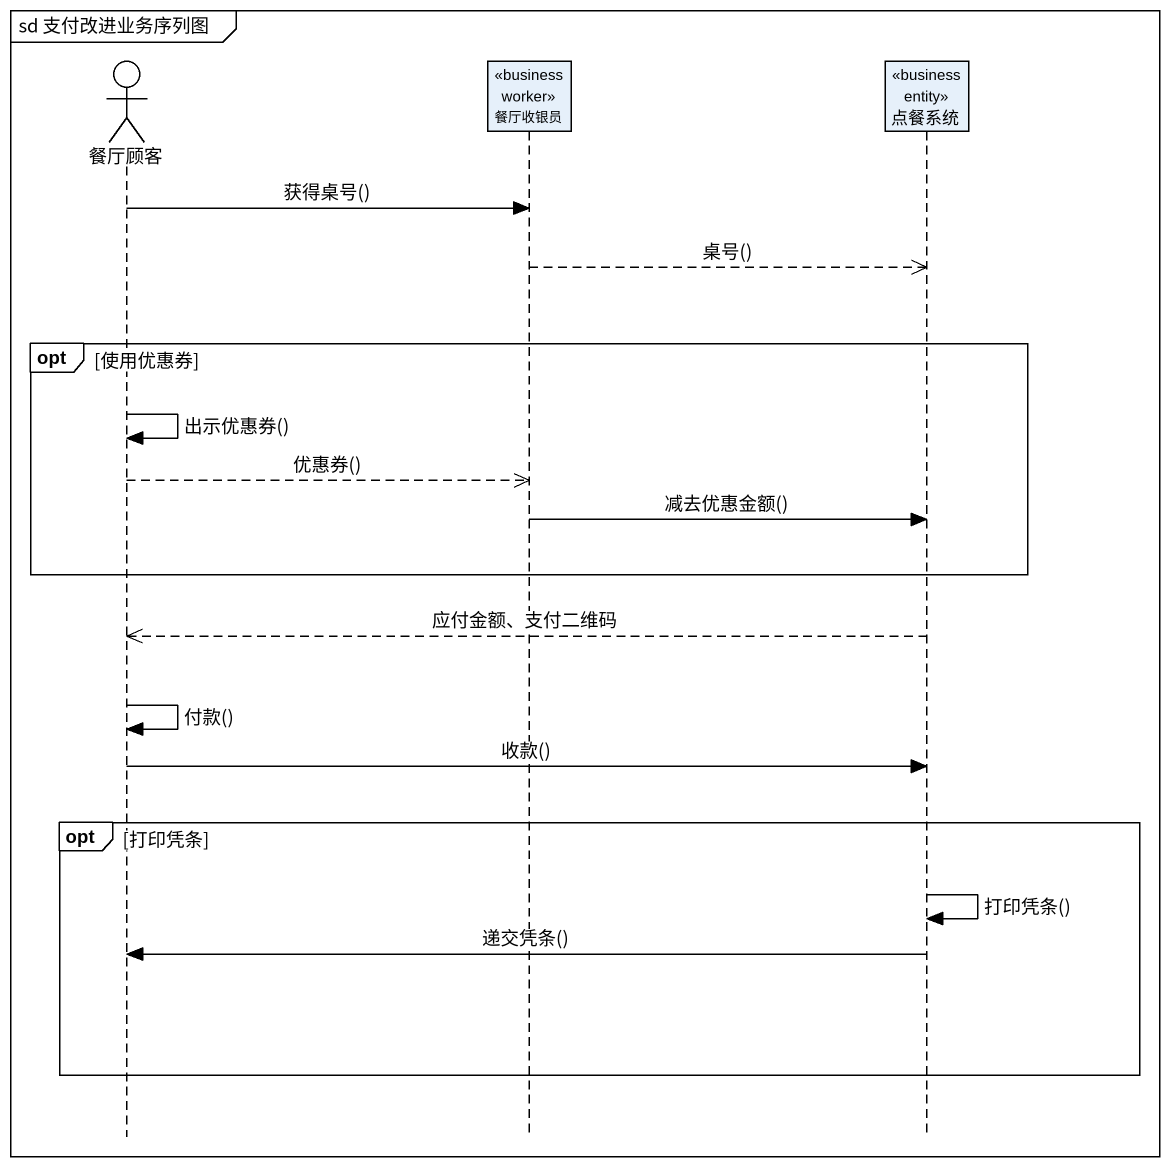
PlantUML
@startuml
mainframe sd 支付改进业务序列图
hide footbox
actor 餐厅顾客
participant 餐厅收银员 <<business worker>>
participant 点餐系统 <<business entity>>

餐厅顾客 -> 餐厅收银员 : 获得桌号()
餐厅收银员 -->> 点餐系统 : 桌号()
opt 使用优惠券
  餐厅顾客 -> 餐厅顾客 : 出示优惠券()
  餐厅顾客 -->> 餐厅收银员 : 优惠券()
  餐厅收银员 -> 点餐系统 : 减去优惠金额()
end
点餐系统 -->> 餐厅顾客 : 应付金额、支付二维码
餐厅顾客 -> 餐厅顾客 : 付款()
餐厅顾客 -> 点餐系统 : 收款()
opt 打印凭条
  点餐系统 -> 点餐系统 : 打印凭条()
  点餐系统 -> 餐厅顾客 : 递交凭条()
end
@enduml
